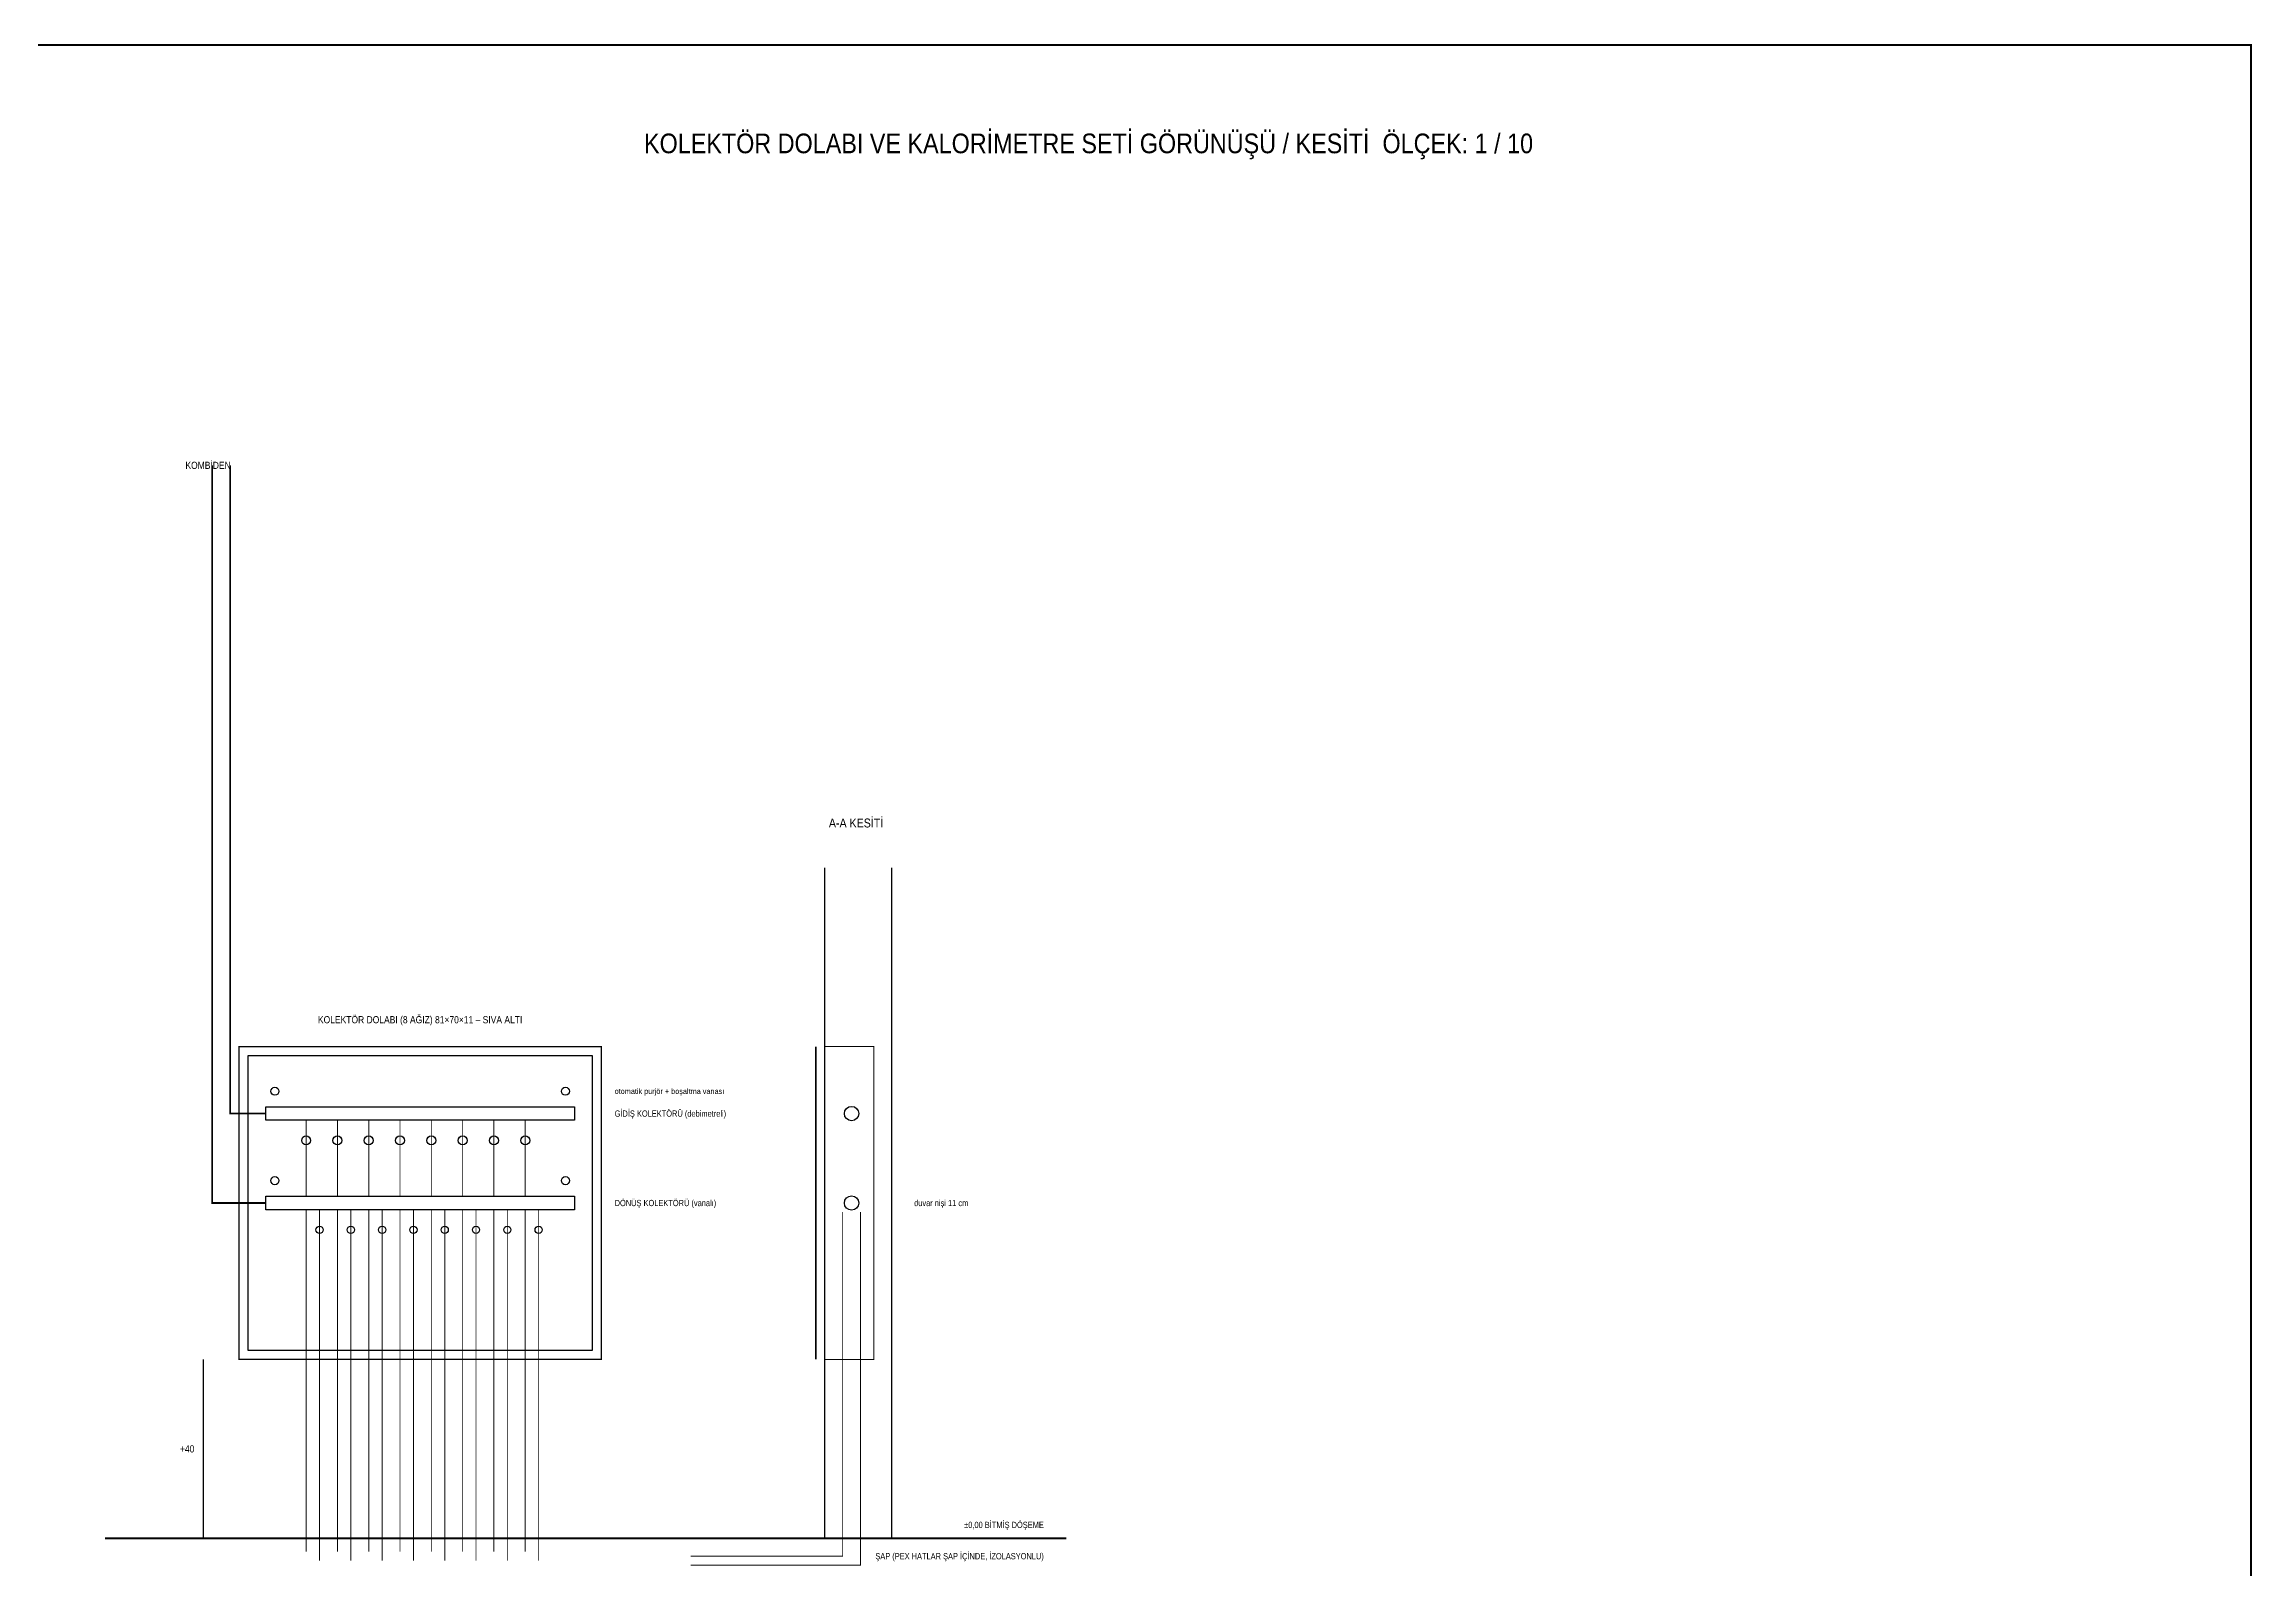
# Model space of a CAD drawing. Header units: centimetres. Extents: x -61 to 10101, y -10955 to 1521.
# Drawn here: x 6734 to 9203, y -3285 to -1579 of the extents above; entities that cross this region are included whole.
import ezdxf
from ezdxf.enums import TextEntityAlignment as Align

# ---------------------------------------------------------------- set-up
doc = ezdxf.new("R2010")
doc.units = ezdxf.units.CM
doc.linetypes.add('DASHED', pattern=[1.524, 1.27, -0.254])
for name, color, linetype in [('ROTAS-BASLIK', 7, 'Continuous'), ('ROTAS-DETAY', 7, 'Continuous'), ('ROTAS-ISITMA-DONUS', 30, 'DASHED'), ('ROTAS-ISITMA-GIDIS', 10, 'Continuous'), ('ROTAS-ISITMA-KOLEKTOR', 6, 'Continuous'), ('ROTAS-ISITMA-SEMBOL', 1, 'Continuous'), ('ROTAS-PAFTA', 7, 'Continuous')]:
    doc.layers.add(name, color=color, linetype=linetype)
doc.styles.add('ROTAS', font='arial.ttf')

msp = doc.modelspace()

# ---------------------------------------------------------------- linework, layer by layer
at = {"layer": 'ROTAS-DETAY'}
for points, const_width in [([(7607, -2500), (7607, -3250)], 1.5), ([(7682, -2500), (7682, -3250)], 1.5), ([(7597, -2700), (7597, -3050)], 2), ([(7607, -2700), (7662, -2700), (7662, -3050), (7607, -3050)], 1), ([(6802, -3250), (7877, -3250)], 2), ([(7407, -3250), (7757, -3250)], 2)]:
    msp.add_lwpolyline(points, dxfattribs=dict(at, const_width=const_width))
at = {"layer": 'ROTAS-DETAY', "const_width": 1.5}
msp.add_lwpolyline([(6952, -2700), (7357, -2700), (7357, -3050), (6952, -3050)], close=True, dxfattribs=at)
at = {"layer": 'ROTAS-DETAY'}
msp.add_lwpolyline([(6962, -2710), (7347, -2710), (7347, -3040), (6962, -3040)], close=True, dxfattribs=at)
msp.add_lwpolyline([(6912, -3050), (6912, -3250)], dxfattribs=at)
at = {"layer": 'ROTAS-ISITMA-DONUS', "ltscale": 3}
for points, const_width in [([(6922, -2050), (6922, -2875), (6982, -2875)], 2), ([(7042, -2882.5), (7042, -3275)], 1), ([(7077, -2882.5), (7077, -3275)], 1), ([(7112, -2882.5), (7112, -3275)], 1), ([(7147, -2882.5), (7147, -3275)], 1), ([(7182, -2882.5), (7182, -3275)], 1), ([(7217, -2882.5), (7217, -3275)], 1), ([(7252, -2882.5), (7252, -3275)], 1), ([(7287, -2882.5), (7287, -3275)], 1), ([(7647, -2885), (7647, -3280), (7457, -3280)], 1)]:
    msp.add_lwpolyline(points, dxfattribs=dict(at, const_width=const_width))
at = {"layer": 'ROTAS-ISITMA-GIDIS'}
for points, const_width in [([(6942, -2050), (6942, -2775), (6982, -2775)], 2), ([(7027, -2782.5), (7027, -2867.5)], 1), ([(7062, -2782.5), (7062, -2867.5)], 1), ([(7097, -2782.5), (7097, -2867.5)], 1), ([(7132, -2782.5), (7132, -2867.5)], 1), ([(7167, -2782.5), (7167, -2867.5)], 1), ([(7202, -2782.5), (7202, -2867.5)], 1), ([(7237, -2782.5), (7237, -2867.5)], 1), ([(7272, -2782.5), (7272, -2867.5)], 1), ([(7027, -2882.5), (7027, -3265)], 1), ([(7062, -2882.5), (7062, -3265)], 1), ([(7097, -2882.5), (7097, -3265)], 1), ([(7132, -2882.5), (7132, -3265)], 1), ([(7167, -2882.5), (7167, -3265)], 1), ([(7202, -2882.5), (7202, -3265)], 1), ([(7237, -2882.5), (7237, -3265)], 1), ([(7272, -2882.5), (7272, -3265)], 1), ([(7627, -2885), (7627, -3270), (7457, -3270)], 1)]:
    msp.add_lwpolyline(points, dxfattribs=dict(at, const_width=const_width))
at = {"layer": 'ROTAS-ISITMA-KOLEKTOR'}
for points in [[(6982, -2767.5), (7327, -2767.5), (7327, -2782.5), (6982, -2782.5)], [(6982, -2867.5), (7327, -2867.5), (7327, -2882.5), (6982, -2882.5)]]:
    msp.add_lwpolyline(points, close=True, dxfattribs=at)
for centre in [(7637, -2775), (7637, -2875)]:
    msp.add_circle(centre, 8, dxfattribs=at)
at = {"layer": 'ROTAS-ISITMA-SEMBOL'}
for centre, radius in [((6992, -2750), 4.5), ((7317, -2750), 4.5), ((7027, -2805), 5), ((7062, -2805), 5), ((7097, -2805), 5), ((7132, -2805), 5), ((7167, -2805), 5), ((7202, -2805), 5), ((7237, -2805), 5), ((7272, -2805), 5), ((6992, -2850), 4.5), ((7317, -2850), 4.5), ((7042, -2905), 4), ((7077, -2905), 4), ((7112, -2905), 4), ((7147, -2905), 4), ((7182, -2905), 4), ((7217, -2905), 4), ((7252, -2905), 4), ((7287, -2905), 4)]:
    msp.add_circle(centre, radius, dxfattribs=at)
at = {"layer": 'ROTAS-PAFTA', "const_width": 2}
msp.add_lwpolyline([(1940, -4432), (9202, -4432), (9202, -1580), (1940, -1580)], close=True, dxfattribs=at)

# ---------------------------------------------------------------- texts
at = {"layer": 'ROTAS-BASLIK', "style": 'ROTAS', "width": 0.85}
msp.add_text('KOLEKTÖR DOLABI VE KALORİMETRE SETİ GÖRÜNÜŞÜ / KESİTİ  ÖLÇEK: 1 / 10', height=22, dxfattribs=at).set_placement((7902, -1690), align=Align.MIDDLE_CENTER)
at = {"layer": 'ROTAS-DETAY', "style": 'ROTAS', "width": 0.85}
for s, height, p in [('KOMBİDEN', 8, (6892, -2050)), ('otomatik purjör + boşaltma vanası', 6, (7372, -2750)), ('duvar nişi 11 cm', 7, (7707, -2875))]:
    msp.add_text(s, height=height, dxfattribs=at).set_placement(p, align=Align.MIDDLE_LEFT)
for s, height, p in [('A-A KESİTİ', 10, (7642, -2450)), ('KOLEKTÖR DOLABI (8 AĞIZ) 81×70×11 – SIVA ALTI', 8, (7154.5, -2670))]:
    msp.add_text(s, height=height, dxfattribs=at).set_placement(p, align=Align.MIDDLE_CENTER)
for s, height, p in [('+40', 8, (6902, -3150)), ('±0,00 BİTMİŞ DÖŞEME', 7, (7852, -3235)), ('ŞAP (PEX HATLAR ŞAP İÇİNDE, İZOLASYONLU)', 7, (7852, -3270))]:
    msp.add_text(s, height=height, dxfattribs=at).set_placement(p, align=Align.MIDDLE_RIGHT)
at = {"layer": 'ROTAS-ISITMA-DONUS', "style": 'ROTAS', "width": 0.85}
msp.add_text('DÖNÜŞ KOLEKTÖRÜ (vanalı)', height=7, dxfattribs=at).set_placement((7372, -2875), align=Align.MIDDLE_LEFT)
at = {"layer": 'ROTAS-ISITMA-GIDIS', "style": 'ROTAS', "width": 0.85}
msp.add_text('GİDİŞ KOLEKTÖRÜ (debimetreli)', height=7, dxfattribs=at).set_placement((7372, -2775), align=Align.MIDDLE_LEFT)

doc.saveas('drawing.dxf')
